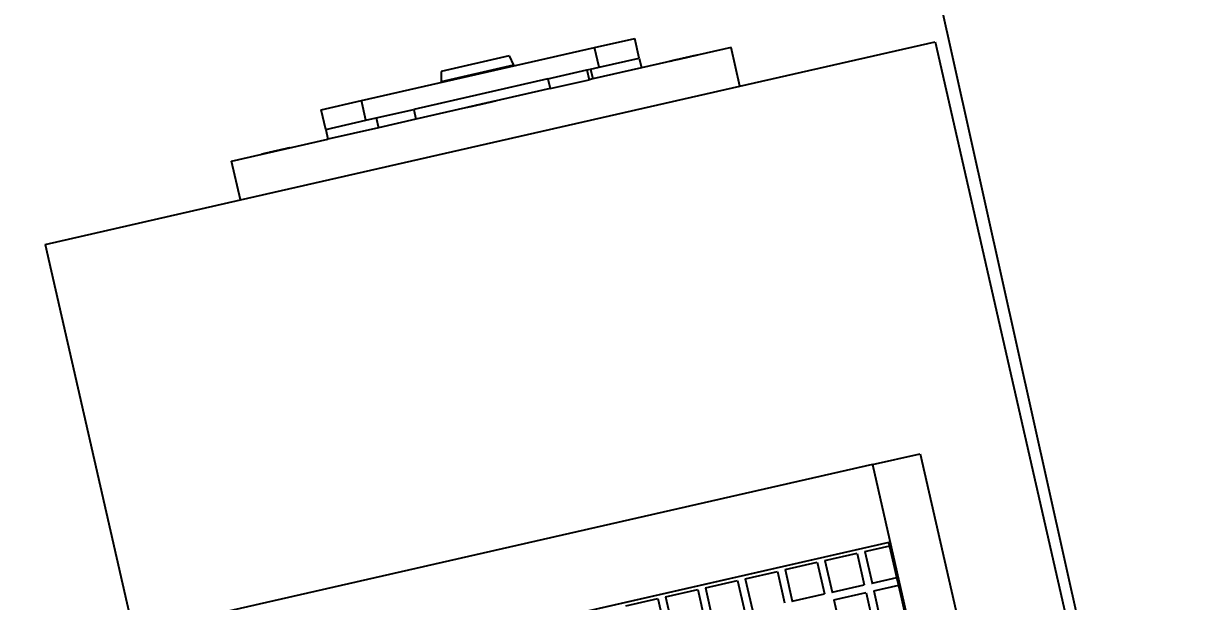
# Model space of a CAD drawing. Header units: inches. Extents: x -1841 to -80, y -100 to 1021.
# Drawn here: x -463.981 to -462.682, y 570.418 to 571.055 of the extents above; entities that cross this region are included whole.
import ezdxf

# ---------------------------------------------------------------- set-up
doc = ezdxf.new("R2010")
doc.units = ezdxf.units.IN
doc.header["$MEASUREMENT"] = 0
doc.layers.add('Edges', color=7, linetype='Continuous')
doc.layers.add('PDF_Geometry', color=7, linetype='Continuous', true_color=0x777777)
doc.styles.get("Standard").update_dxf_attribs({"font": 'arial.ttf'})

# ---------------------------------------------------------------- blocks, each defined once
blk = doc.blocks.new('infrared patio heater fr')
at = {"layer": 'Edges'}
for p, q in [((-50, 10.889), (50, 10.889)), ((-50, 5.864), (-50, 10.889)), ((-40, 8.228), (40, 8.228)), ((-40, 6.998), (-40, 8.228)), ((-40, 6.998), (40, 6.998)), ((-40, 6.998), (-40, -10.152)), ((-37.914, 6.971), (-38, 6.971)), ((-38, 6.971), (-37.999, -7.119)), ((-38, 6.971), (-38, -9.061)), ((38, 6.971), (-38, 6.971)), ((-37.913, 6.329), (-37.914, 6.971)), ((-37.1, 6.971), (-37.914, 6.971)), ((-37.1, 6.329), (-37.1, 6.971)), ((-36.901, 6.971), (-37.1, 6.971)), ((-36.899, 6.329), (-36.901, 6.971)), ((-36.087, 6.971), (-36.901, 6.971)), ((-37.914, 6.325), (-37.913, 6.329)), ((-37.913, 6.329), (-37.1, 6.329)), ((-37.1, 6.318), (-37.1, 6.329)), ((-36.901, 6.325), (-36.899, 6.329)), ((-36.899, 6.329), (-36.087, 6.329)), ((-37.913, 5.303), (-37.915, 6.131)), ((-37.911, 6.131), (-37.1, 6.131)), ((-37.1, 5.303), (-37.1, 6.131)), ((-36.899, 5.303), (-36.902, 6.131)), ((-36.898, 6.131), (-36.087, 6.131)), ((-50, 5.864), (-51, 5.864)), ((-51, 5.864), (-51, 3.555)), ((-50, -7.002), (-50, 5.864)), ((-37.915, 5.105), (-37.1, 5.105)), ((-37.913, 4.277), (-37.915, 5.105)), ((-37.914, 5.299), (-37.913, 5.303)), ((-37.913, 5.303), (-37.1, 5.303)), ((-37.1, 5.293), (-37.1, 5.303)), ((-37.1, 4.277), (-37.1, 5.105)), ((-36.901, 5.299), (-36.899, 5.303)), ((-36.899, 5.303), (-36.087, 5.303)), ((-51, 5.009), (-51, 5.005)), ((-51, 5.005), (-51, 4.999)), ((-51, 4.999), (-51, 4.992)), ((-51, 4.992), (-51, 4.983)), ((-51, 4.983), (-51, 4.973)), ((-51, 4.973), (-51, 4.962)), ((-51, 4.962), (-51, 4.949)), ((-51, 4.949), (-51, 4.935)), ((-51, 4.935), (-51, 4.919)), ((-51, 4.919), (-51, 4.903)), ((-51, 4.903), (-51, 4.885)), ((-51, 4.885), (-51, 4.866)), ((-51, 4.866), (-51, 4.846)), ((-51, 4.846), (-51, 4.825)), ((-51, 4.825), (-51, 4.804)), ((-51, 4.804), (-51, 4.781)), ((-51, 4.799), (-51, 4.797)), ((-51, 4.797), (-51, 4.738)), ((-51, 4.797), (-51, 4.794)), ((-51, 4.794), (-51, 4.79)), ((-51, 4.79), (-51, 4.786)), ((-51, 4.786), (-51, 4.781)), ((-51, 4.785), (-51, 4.724)), ((-51, 4.781), (-51, 4.775)), ((-51, 4.781), (-51, 4.759)), ((-51, 4.775), (-51, 4.768)), ((-51, 4.768), (-51, 4.761)), ((-51, 4.761), (-51, 4.754)), ((-51, 4.759), (-51, 4.735)), ((-51, 4.754), (-51, 4.746)), ((-51, 4.746), (-51, 4.737)), ((-51, 4.738), (-51, 4.724)), ((-51, 4.737), (-51, 4.728)), ((-51, 4.735), (-51, 4.711)), ((-51, 4.728), (-51, 4.719)), ((-51, 4.727), (-51, 4.724)), ((-51, 4.724), (-51, 4.722)), ((-51, 4.722), (-51, 4.719)), ((-51, 4.719), (-51, 4.716)), ((-51, 4.719), (-51, 4.709)), ((-51, 4.716), (-51, 4.714)), ((-51, 4.715), (-51, 4.713)), ((-51, 4.714), (-51, 4.711)), ((-51, 4.713), (-51, 4.71)), ((-51, 4.711), (-51, 4.687)), ((-51, 4.71), (-51, 4.707)), ((-51, 4.71), (-51, 4.697)), ((-51, 4.707), (-51, 4.705)), ((-51, 4.705), (-51, 4.702)), ((-51, 4.702), (-51, 4.699)), ((-51, 4.697), (-51, 4.685)), ((-51, 4.695), (-51, 4.611)), ((-51, 4.687), (-51, 4.663)), ((-51, 4.685), (-51, 4.673)), ((-51, 4.683), (-51, 4.671)), ((-51, 4.673), (-51, 4.661)), ((-51, 4.668), (-51, 4.655)), ((-51, 4.663), (-51, 4.639)), ((-51, 4.661), (-51, 4.648)), ((-51, 4.648), (-51, 4.636)), ((-51, 4.639), (-51, 4.614)), ((-51, 4.636), (-51, 4.624)), ((-51, 4.624), (-51, 4.612)), ((-51, 4.614), (-51, 4.59)), ((-51, 4.612), (-51, 4.599)), ((-51, 4.611), (-51, 4.604)), ((-51, 4.611), (-51, 4.599)), ((-51, 4.598), (-51, 4.592)), ((-51, 4.598), (-51, 4.588)), ((-51, 4.59), (-51, 4.566)), ((-51, 4.588), (-51, 4.573)), ((-51, 4.588), (-51, 4.577)), ((-51, 4.587), (-51, 4.579)), ((-51, 4.587), (-51, 4.572)), ((-51, 4.579), (-51, 4.577)), ((-51, 4.577), (-51, 4.567)), ((-51, 4.573), (-51, 4.565)), ((-51, 4.572), (-51, 4.566)), ((-51, 4.567), (-51, 4.558)), ((-51, 4.566), (-51, 4.542)), ((-51, 4.56), (-51, 4.548)), ((-51, 4.56), (-51, 4.488)), ((-51, 4.559), (-51, 4.556)), ((-51, 4.558), (-51, 4.548)), ((-51, 4.556), (-51, 4.554)), ((-51, 4.548), (-51, 4.491)), ((-51, 4.548), (-51, 4.539)), ((-51, 4.544), (-51, 4.542)), ((-51, 4.542), (-51, 4.539)), ((-51, 4.542), (-51, 4.519)), ((-51, 4.539), (-51, 4.531)), ((-51, 4.531), (-51, 4.523)), ((-51, 4.523), (-51, 4.515)), ((-51, 4.519), (-51, 4.496)), ((-51, 4.515), (-51, 4.508)), ((-51, 4.508), (-51, 4.502)), ((-51, 4.502), (-51, 4.496)), ((-51, 4.496), (-51, 4.491)), ((-51, 4.496), (-51, 4.473)), ((-51, 4.491), (-51, 4.488)), ((-51, 4.488), (-51, 4.485)), ((-51, 4.488), (-51, 4.484)), ((-51, 4.488), (-51, 4.48)), ((-51, 4.485), (-51, 4.48)), ((-51, 4.484), (-51, 4.477)), ((-51, 4.48), (-51, 4.476)), ((-51, 4.48), (-51, 4.477)), ((-51, 4.474), (-51, 4.465)), ((-51, 4.473), (-51, 4.452)), ((-51, 4.452), (-51, 4.431)), ((-51, 4.431), (-51, 4.411)), ((-51, 4.411), (-51, 4.392)), ((-51, 4.392), (-51, 4.375)), ((-51, 4.375), (-51, 4.358)), ((-51, 4.358), (-51, 4.342)), ((-51, 4.342), (-51, 4.328)), ((-51, 4.328), (-51, 4.315)), ((-51, 4.315), (-51, 4.304)), ((-51, 4.304), (-51, 4.294)), ((-51, 4.294), (-51, 4.285)), ((-51, 4.285), (-51, 4.278)), ((-51, 4.278), (-51, 4.272)), ((-51, 4.272), (-51, 4.268)), ((-37.914, 4.273), (-37.913, 4.277)), ((-37.913, 4.277), (-37.1, 4.277)), ((-37.1, 4.267), (-37.1, 4.277)), ((-37.914, 4.079), (-37.1, 4.079)), ((-37.913, 3.251), (-37.914, 4.079)), ((-51.252, 3.555), (-51.757, 3.555)), ((-51.757, 2.519), (-51.757, 3.555)), ((-51.252, 2.519), (-51.252, 3.555)), ((-51.252, 3.555), (-51, 3.555)), ((-51, 3.555), (-51, 2.302)), ((-37.914, 3.245), (-37.913, 3.251)), ((-37.914, 3.053), (-37.099, 3.053)), ((-37.913, 2.225), (-37.914, 3.053)), ((-37.913, 3.251), (-37.1, 3.251)), ((-51.757, -3.482), (-51.757, 2.519)), ((-51.252, 2.519), (-51.757, 2.519)), ((-51.252, 2.302), (-51.252, 2.519)), ((-51.252, 2.302), (-51, 2.302)), ((-51.252, 2.208), (-51.252, 2.302)), ((-51.252, 1.203), (-51.252, 2.208)), ((-51.252, 2.208), (-51, 2.208)), ((-51, 2.302), (-51, 2.208)), ((-51, 1.203), (-51, 2.208)), ((-37.914, 2.221), (-37.913, 2.225)), ((-37.913, 2.225), (-37.1, 2.225)), ((-37.914, 2.027), (-37.098, 2.027)), ((-37.913, 1.199), (-37.914, 2.027)), ((-51.252, 1.203), (-51.252, -2.254)), ((-51.252, 1.203), (-51, 1.203)), ((-51, 1.203), (-51, -2.254)), ((-37.914, 1.196), (-37.913, 1.199)), ((-37.913, 1.199), (-37.1, 1.199)), ((-37.914, 1.001), (-37.098, 1.001)), ((-37.913, 0.173), (-37.914, 1.001)), ((-52.03, 0.381), (-51.778, 0.439)), ((-52.03, 0.381), (-52.03, -1.371)), ((-51.778, 0.439), (-51.778, -1.43)), ((-51, -0.191), (-51, -0.195)), ((-51, -0.195), (-51, -0.201)), ((-51, -0.201), (-51, -0.208)), ((-51, -0.208), (-51, -0.217)), ((-51, -0.217), (-51, -0.227)), ((-51, -0.227), (-51, -0.238)), ((-51, -0.238), (-51, -0.251)), ((-51, -0.251), (-51, -0.265)), ((-51, -0.265), (-51, -0.281)), ((-51, -0.281), (-51, -0.297)), ((-51, -0.297), (-51, -0.315)), ((-51, -0.315), (-51, -0.334)), ((-51, -0.334), (-51, -0.354)), ((-51, -0.354), (-51, -0.375)), ((-51, -0.375), (-51, -0.396)), ((-51, -0.396), (-51, -0.419)), ((-51, -0.401), (-51, -0.403)), ((-51, -0.403), (-51, -0.462)), ((-51, -0.403), (-51, -0.406)), ((-51, -0.406), (-51, -0.41)), ((-51, -0.41), (-51, -0.414)), ((-51, -0.414), (-51, -0.419)), ((-51, -0.415), (-51, -0.476)), ((-51, -0.419), (-51, -0.425)), ((-51, -0.419), (-51, -0.441)), ((-51, -0.425), (-51, -0.432)), ((-51, -0.432), (-51, -0.439)), ((-51, -0.439), (-51, -0.446)), ((-51, -0.441), (-51, -0.465)), ((-51, -0.446), (-51, -0.454)), ((-51, -0.454), (-51, -0.463)), ((-51, -0.462), (-51, -0.476)), ((-51, -0.463), (-51, -0.472)), ((-51, -0.465), (-51, -0.489)), ((-51, -0.472), (-51, -0.481)), ((-51, -0.473), (-51, -0.476)), ((-51, -0.476), (-51, -0.478)), ((-51, -0.478), (-51, -0.481)), ((-51, -0.481), (-51, -0.484)), ((-51, -0.481), (-51, -0.491)), ((-51, -0.484), (-51, -0.486)), ((-51, -0.485), (-51, -0.487)), ((-51, -0.486), (-51, -0.489)), ((-51, -0.487), (-51, -0.49)), ((-51, -0.489), (-51, -0.513)), ((-51, -0.49), (-51, -0.493)), ((-51, -0.49), (-51, -0.503)), ((-51, -0.493), (-51, -0.495)), ((-51, -0.495), (-51, -0.498)), ((-51, -0.498), (-51, -0.501)), ((-51, -0.503), (-51, -0.515)), ((-51, -0.505), (-51, -0.589)), ((-51, -0.513), (-51, -0.537)), ((-51, -0.515), (-51, -0.527)), ((-51, -0.517), (-51, -0.529)), ((-51, -0.527), (-51, -0.539)), ((-51, -0.532), (-51, -0.545)), ((-51, -0.537), (-51, -0.561)), ((-51, -0.539), (-51, -0.552)), ((-51, -0.552), (-51, -0.564)), ((-51, -0.561), (-51, -0.586)), ((-51, -0.564), (-51, -0.576)), ((-51, -0.576), (-51, -0.588)), ((-51, -0.586), (-51, -0.61)), ((-51, -0.588), (-51, -0.601)), ((-51, -0.589), (-51, -0.596)), ((-51, -0.589), (-51, -0.601)), ((-51, -0.602), (-51, -0.608)), ((-51, -0.602), (-51, -0.612)), ((-51, -0.61), (-51, -0.634)), ((-51, -0.612), (-51, -0.627)), ((-51, -0.612), (-51, -0.623)), ((-51, -0.613), (-51, -0.621)), ((-51, -0.613), (-51, -0.628)), ((-51, -0.621), (-51, -0.623)), ((-51, -0.623), (-51, -0.633)), ((-51, -0.627), (-51, -0.635)), ((-51, -0.628), (-51, -0.634)), ((-51, -0.633), (-51, -0.642)), ((-51, -0.634), (-51, -0.658)), ((-51, -0.64), (-51, -0.652)), ((-51, -0.64), (-51, -0.712)), ((-51, -0.641), (-51, -0.644)), ((-51, -0.642), (-51, -0.652)), ((-51, -0.644), (-51, -0.646)), ((-51, -0.652), (-51, -0.709)), ((-51, -0.652), (-51, -0.661)), ((-51, -0.656), (-51, -0.658)), ((-51, -0.658), (-51, -0.681)), ((-51, -0.658), (-51, -0.661)), ((-51, -0.661), (-51, -0.669)), ((-51, -0.669), (-51, -0.677)), ((-51, -0.677), (-51, -0.685)), ((-51, -0.681), (-51, -0.704)), ((-51, -0.685), (-51, -0.692)), ((-51, -0.692), (-51, -0.698)), ((-51, -0.698), (-51, -0.704)), ((-51, -0.704), (-51, -0.727)), ((-51, -0.704), (-51, -0.709)), ((-51, -0.709), (-51, -0.712)), ((-51, -0.712), (-51, -0.72)), ((-51, -0.712), (-51, -0.716)), ((-51, -0.712), (-51, -0.715)), ((-51, -0.715), (-51, -0.72)), ((-51, -0.716), (-51, -0.723)), ((-51, -0.72), (-51, -0.724)), ((-51, -0.72), (-51, -0.723)), ((-51, -0.726), (-51, -0.735)), ((-51, -0.727), (-51, -0.748)), ((-51, -0.748), (-51, -0.769)), ((-51, -0.769), (-51, -0.789)), ((-51, -0.789), (-51, -0.808)), ((-51, -0.808), (-51, -0.825)), ((-51, -0.825), (-51, -0.842)), ((-51, -0.842), (-51, -0.858)), ((-51, -0.858), (-51, -0.872)), ((-51, -0.872), (-51, -0.885)), ((-51, -0.885), (-51, -0.896)), ((-51, -0.896), (-51, -0.906)), ((-51, -0.906), (-51, -0.915)), ((-51, -0.915), (-51, -0.922)), ((-51, -0.922), (-51, -0.928)), ((-51, -0.928), (-51, -0.932)), ((-52.03, -1.371), (-51.778, -1.43)), ((-51.252, -2.254), (-51, -2.254)), ((-51.252, -3.217), (-51.252, -2.254)), ((-51, -2.254), (-51, -3.217)), ((-51.252, -3.217), (-51, -3.217)), ((-51.252, -3.482), (-51.252, -3.217)), ((-51, -3.217), (-51, -4.518)), ((-51.252, -3.482), (-51.757, -3.482)), ((-51.757, -4.518), (-51.757, -3.482)), ((-51.252, -4.518), (-51.252, -3.482)), ((-51.252, -4.518), (-51.757, -4.518)), ((-51.252, -4.518), (-51, -4.518)), ((-51, -7.002), (-51, -4.518)), ((-51, -5.491), (-51, -5.495)), ((-51, -5.495), (-51, -5.501)), ((-51, -5.501), (-51, -5.508)), ((-51, -5.508), (-51, -5.517)), ((-51, -5.517), (-51, -5.527)), ((-51, -5.527), (-51, -5.538)), ((-51, -5.538), (-51, -5.551)), ((-51, -5.551), (-51, -5.565)), ((-51, -5.565), (-51, -5.581)), ((-51, -5.581), (-51, -5.597)), ((-51, -5.597), (-51, -5.615)), ((-51, -5.615), (-51, -5.634)), ((-51, -5.634), (-51, -5.654)), ((-51, -5.654), (-51, -5.675)), ((-51, -5.675), (-51, -5.696)), ((-51, -5.696), (-51, -5.719)), ((-51, -5.701), (-51, -5.703)), ((-51, -5.703), (-51, -5.706)), ((-51, -5.703), (-51, -5.762)), ((-51, -5.706), (-51, -5.71)), ((-51, -5.71), (-51, -5.714)), ((-51, -5.714), (-51, -5.719)), ((-51, -5.715), (-51, -5.776)), ((-51, -5.719), (-51, -5.741)), ((-51, -5.719), (-51, -5.725)), ((-51, -5.725), (-51, -5.732)), ((-51, -5.732), (-51, -5.739)), ((-51, -5.739), (-51, -5.746)), ((-51, -5.741), (-51, -5.765)), ((-51, -5.746), (-51, -5.754)), ((-51, -5.754), (-51, -5.763)), ((-51, -5.762), (-51, -5.776)), ((-51, -5.763), (-51, -5.772)), ((-51, -5.765), (-51, -5.789)), ((-51, -5.772), (-51, -5.781)), ((-51, -5.773), (-51, -5.776)), ((-51, -5.776), (-51, -5.778)), ((-51, -5.778), (-51, -5.781)), ((-51, -5.781), (-51, -5.791)), ((-51, -5.781), (-51, -5.784)), ((-51, -5.784), (-51, -5.786)), ((-51, -5.785), (-51, -5.787)), ((-51, -5.786), (-51, -5.789)), ((-51, -5.787), (-51, -5.79)), ((-51, -5.789), (-51, -5.813)), ((-51, -5.79), (-51, -5.803)), ((-51, -5.79), (-51, -5.793)), ((-51, -5.793), (-51, -5.795)), ((-51, -5.795), (-51, -5.798)), ((-51, -5.798), (-51, -5.801)), ((-51, -5.803), (-51, -5.815)), ((-51, -5.805), (-51, -5.889)), ((-51, -5.813), (-51, -5.837)), ((-51, -5.815), (-51, -5.827)), ((-51, -5.817), (-51, -5.829)), ((-51, -5.827), (-51, -5.839)), ((-51, -5.832), (-51, -5.845)), ((-51, -5.837), (-51, -5.861)), ((-51, -5.839), (-51, -5.852)), ((-51, -5.852), (-51, -5.864)), ((-51, -5.861), (-51, -5.886)), ((-51, -5.864), (-51, -5.876)), ((-51, -5.876), (-51, -5.888)), ((-51, -5.886), (-51, -5.91)), ((-51, -5.888), (-51, -5.901)), ((-51, -5.889), (-51, -5.896)), ((-51, -5.889), (-51, -5.901)), ((-51, -5.902), (-51, -5.912)), ((-51, -5.902), (-51, -5.908)), ((-51, -5.91), (-51, -5.934)), ((-51, -5.912), (-51, -5.927)), ((-51, -5.912), (-51, -5.923)), ((-51, -5.913), (-51, -5.928)), ((-51, -5.913), (-51, -5.921)), ((-51, -5.921), (-51, -5.923)), ((-51, -5.923), (-51, -5.933)), ((-51, -5.927), (-51, -5.935)), ((-51, -5.928), (-51, -5.934)), ((-51, -5.933), (-51, -5.942)), ((-51, -5.934), (-51, -5.958)), ((-51, -5.94), (-51, -5.952)), ((-51, -5.94), (-51, -6.012)), ((-51, -5.941), (-51, -5.944)), ((-51, -5.942), (-51, -5.952)), ((-51, -5.944), (-51, -5.946)), ((-51, -5.952), (-51, -5.961)), ((-51, -5.952), (-51, -6.009)), ((-51, -5.956), (-51, -5.958)), ((-51, -5.958), (-51, -5.981)), ((-51, -5.958), (-51, -5.961)), ((-51, -5.961), (-51, -5.969)), ((-51, -5.969), (-51, -5.977)), ((-51, -5.977), (-51, -5.985)), ((-51, -5.981), (-51, -6.004)), ((-51, -5.985), (-51, -5.992)), ((-51, -5.992), (-51, -5.998)), ((-51, -5.998), (-51, -6.004)), ((-51, -6.004), (-51, -6.009)), ((-51, -6.004), (-51, -6.027)), ((-51, -6.009), (-51, -6.012)), ((-51, -6.012), (-51, -6.02)), ((-51, -6.012), (-51, -6.015)), ((-51, -6.012), (-51, -6.016)), ((-51, -6.015), (-51, -6.02)), ((-51, -6.016), (-51, -6.023)), ((-51, -6.02), (-51, -6.023)), ((-51, -6.02), (-51, -6.024)), ((-51, -6.026), (-51, -6.035)), ((-51, -6.027), (-51, -6.048)), ((-51, -6.048), (-51, -6.069)), ((-51, -6.069), (-51, -6.089)), ((-51, -6.089), (-51, -6.108)), ((-51, -6.108), (-51, -6.125)), ((-51, -6.125), (-51, -6.142)), ((-51, -6.142), (-51, -6.158)), ((-51, -6.158), (-51, -6.172)), ((-51, -6.172), (-51, -6.185)), ((-51, -6.185), (-51, -6.196)), ((-51, -6.196), (-51, -6.206)), ((-51, -6.206), (-51, -6.215)), ((-51, -6.215), (-51, -6.222)), ((-51, -6.222), (-51, -6.228)), ((-51, -6.228), (-51, -6.232)), ((-50, -7.002), (-51, -7.002)), ((-50, -12.027), (-50, -7.002)), ((-50, -12.027), (50, -12.027))]:
    blk.add_line(p, q, dxfattribs=at)

msp = doc.modelspace()

# ---------------------------------------------------------------- linework, layer by layer
at = {"layer": 'PDF_Geometry', "color": 7, "lineweight": 25}
msp.add_lwpolyline([(-451.8396, 521.0822), (-469.1349, 598.768)], dxfattribs=at)

# ---------------------------------------------------------------- block references
at = {"color": 7, "lineweight": 25, "xscale": 0.04390327370764167, "yscale": 0.04390327370764167, "zscale": 0.04390327370764167, "rotation": 282.8184996599286}
msp.add_blockref('infrared patio heater fr', (-462.9555, 568.7886), dxfattribs=at)

# ---------------------------------------------------------------- texts
at = {"color": 7, "lineweight": 25}
msp.add_text('BBH2', height=2.80333, rotation=285.7224, dxfattribs=at).set_placement((-468.8445, 570.9171))

doc.saveas('drawing.dxf')
